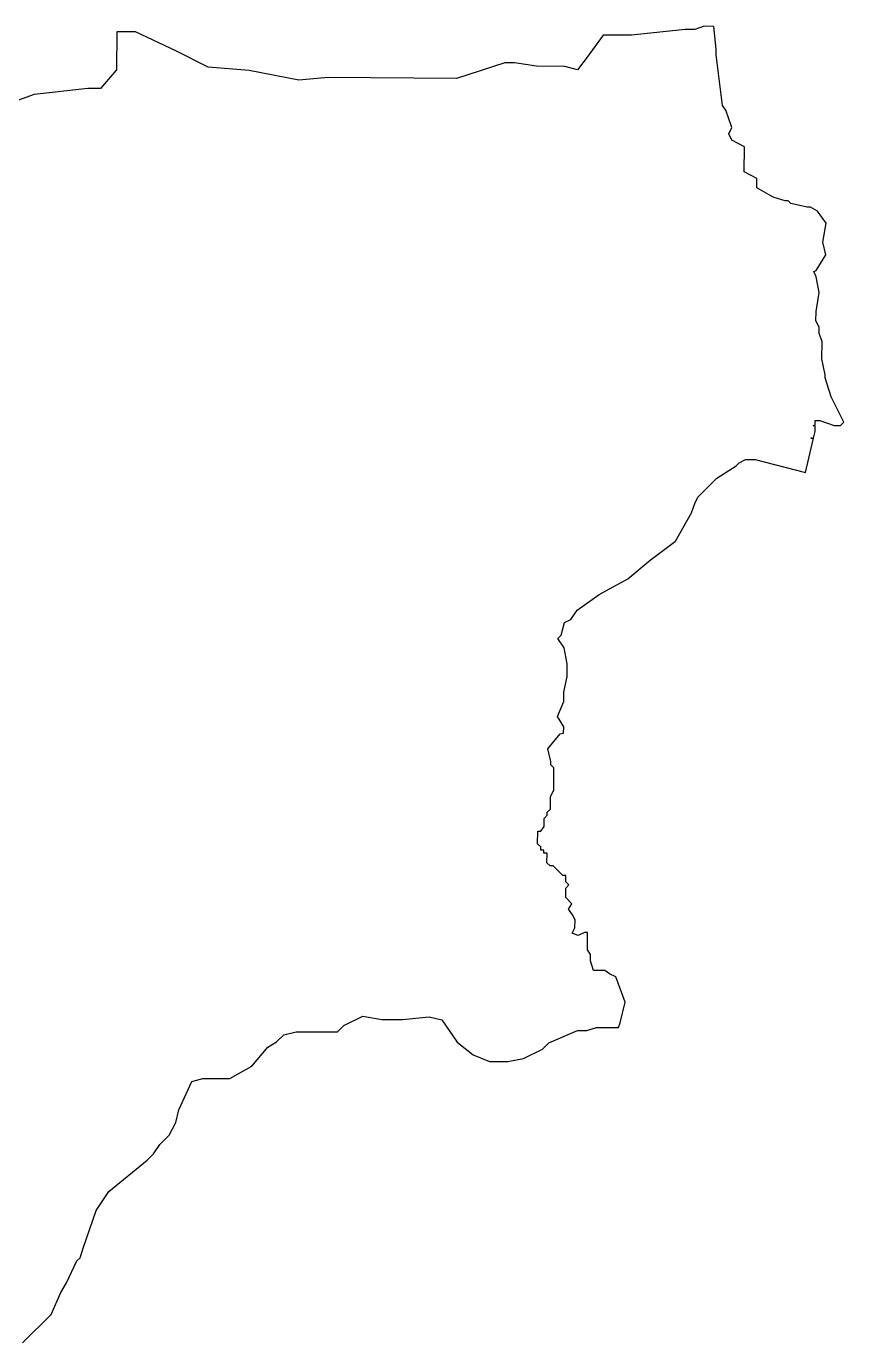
# Model space of a CAD drawing. Header units: metres. Extents: x 325413 to 333644, y 1808850 to 1814966.
# Drawn here: x 330078 to 333644, y 1809227 to 1814966 of the extents above; entities that cross this region are included whole.
import ezdxf

# ---------------------------------------------------------------- set-up
doc = ezdxf.new("R2010")
doc.units = ezdxf.units.M
doc.layers.add('VILLAGE BOUNDRY', color=10, linetype='Continuous')

msp = doc.modelspace()

# ---------------------------------------------------------------- linework, layer by layer
at = {"layer": 'VILLAGE BOUNDRY', "flags": 128}
msp.add_lwpolyline([(330062.1, 1809226.5), (330186.9, 1809349.7), (330228.9, 1809445.9), (330253.8, 1809488), (330298.7, 1809583.2), (330312.6, 1809596.9), (330326.7, 1809638.1), (330382.9, 1809803.1), (330438.5, 1809885.4), (330604.8, 1810022), (330632.6, 1810049.4), (330660.4, 1810090.5), (330702, 1810131.6), (330729.9, 1810186.5), (330744, 1810241.6), (330800, 1810365.2), (330848.2, 1810378.6), (330965.4, 1810377.8), (331062.2, 1810432.3), (331131.7, 1810514.5), (331170, 1810538.6), (331201, 1810569.1), (331256.1, 1810582.5), (331435.3, 1810581.3), (331463, 1810608.7), (331545.9, 1810649.5), (331628.5, 1810635.1), (331719.5, 1810635.4), (331835.2, 1810647.5), (331890.3, 1810633.4), (331958.5, 1810536.5), (332027, 1810480.9), (332099.5, 1810452.8), (332178.4, 1810452.3), (332247.3, 1810465.6), (332330.3, 1810506.4), (332358, 1810533.8), (332482.4, 1810588), (332523.8, 1810587.8), (332565.2, 1810601.2), (332661.6, 1810600.6), (332668.6, 1810621.2), (332689.9, 1810710.6), (332649.3, 1810821.1), (332621.8, 1810835.1), (332601.3, 1810849), (332553, 1810849.3), (332539.6, 1810890.8), (332539.7, 1810918.3), (332526.1, 1810939.1), (332526.6, 1811014.9), (332512.8, 1811015), (332485.2, 1811001.4), (332459.8, 1811012.6), (332471.6, 1811035.9), (332471.9, 1811070.3), (332461.3, 1811091.9), (332443.6, 1811117.2), (332458.6, 1811139.3), (332431.2, 1811167), (332431.5, 1811208.4), (332445.3, 1811222.1), (332431.7, 1811235.9), (332431.8, 1811263.5), (332418.1, 1811263.6), (332377, 1811305.2), (332363.2, 1811305.3), (332349.6, 1811319.2), (332349.8, 1811360.5), (332336.1, 1811360.6), (332336.2, 1811374.4), (332322.4, 1811374.5), (332322.5, 1811388.2), (332308.8, 1811402.1), (332309.2, 1811457.2), (332322.9, 1811457.1), (332336.9, 1811477.7), (332337.1, 1811512.2), (332351, 1811525.8), (332351, 1811539.6), (332364.9, 1811553.3), (332365.3, 1811608.4), (332379.3, 1811635.9), (332379.9, 1811732.3), (332366.2, 1811746.2), (332366.3, 1811759.9), (332352.9, 1811815.2), (332406.6, 1811881.2), (332422.3, 1811883.6), (332422.4, 1811911.1), (332395.8, 1811956.2), (332423.2, 1812021.3), (332423.5, 1812062.7), (332437.7, 1812131.5), (332438.1, 1812186.6), (332424.8, 1812255.6), (332397.5, 1812297.1), (332411.3, 1812310.8), (332425.5, 1812365.8), (332453.1, 1812379.4), (332481, 1812420.5), (332577.9, 1812488.8), (332702.3, 1812556.8), (332799.4, 1812638.8), (332910.1, 1812720.7), (332979.8, 1812844.3), (332993.9, 1812885.5), (333007.9, 1812913), (333091.1, 1812995.1), (333174.1, 1813049.6), (333188, 1813063.3), (333215.6, 1813076.9), (333257, 1813076.6), (333477, 1813020), (333512.8, 1813170.5), (333500.5, 1813170.6), (333512.8, 1813170.5), (333519.6, 1813198.9), (333519.7, 1813222.5), (333511.3, 1813225.9), (333519.8, 1813225.9), (333519.9, 1813247.1), (333540.5, 1813246.9), (333602.4, 1813225.9), (333630, 1813225.7), (333643.8, 1813239.4), (333589.5, 1813350), (333562.5, 1813432.8), (333562.6, 1813446.6), (333549.2, 1813515.5), (333549.7, 1813591.3), (333536.2, 1813625.9), (333536.4, 1813653.4), (333522.8, 1813681.1), (333523.1, 1813722.4), (333537.4, 1813805), (333524.1, 1813874), (333513.2, 1813896.1), (333524.3, 1813901.5), (333566.1, 1813970.1), (333552.7, 1814025.3), (333567, 1814107.9), (333529.1, 1814159.2), (333498.6, 1814177.2), (333484.8, 1814177.3), (333413.9, 1814193.7), (333402.3, 1814205.5), (333388.6, 1814205.5), (333340.5, 1814219.6), (333326.7, 1814226.6), (333265, 1814261.5), (333265.2, 1814302.8), (333210.3, 1814330.7), (333211, 1814441), (333156.1, 1814468.9), (333142.5, 1814496.6), (333156.5, 1814524), (333129.4, 1814600), (333115.8, 1814620.7), (333087, 1814841.4), (333087.1, 1814866.5), (333076.8, 1814965.4), (333035.4, 1814965.7), (332994, 1814952.2), (332952.7, 1814952.5), (332718.3, 1814926.5), (332594.3, 1814927.3), (332524.8, 1814831.4), (332483.1, 1814776.5), (332428, 1814790.7), (332304.1, 1814791.5), (332207.7, 1814806), (332166.4, 1814806.2), (331954.7, 1814738.8), (331394.4, 1814742.5), (331266.5, 1814730.3), (331050.2, 1814772.4), (330871.1, 1814787.4), (330733.8, 1814857.2), (330555.3, 1814941.1), (330472.6, 1814941.6), (330471.5, 1814776.3), (330402.1, 1814694.1), (330346.9, 1814694.5), (330112.6, 1814668.5), (329850.1, 1814573.8)], dxfattribs=at)

doc.saveas('drawing.dxf')
